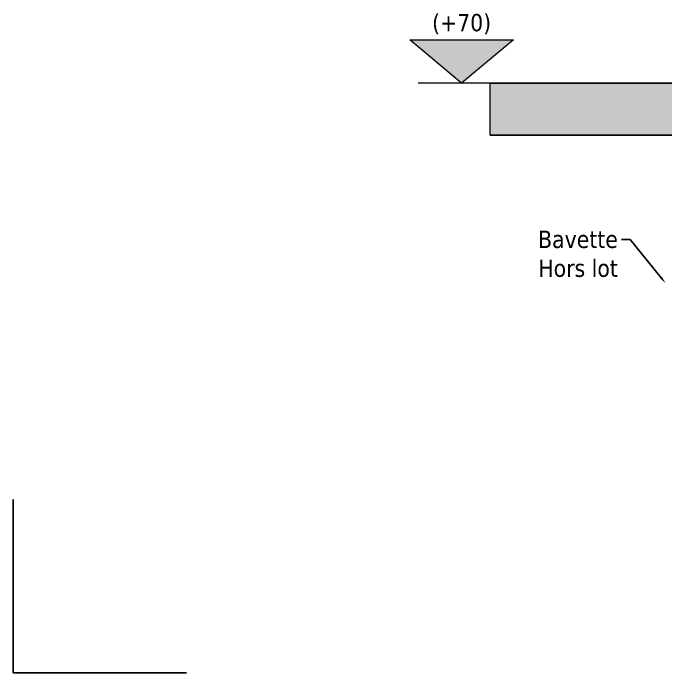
# Model space of a CAD drawing. Header units: millimetres. Extents: x -20000 to 230000, y -17405 to 24510.
# Drawn here: x 14317.5 to 14694.3, y -5176.5 to -4795.9 of the extents above; entities that cross this region are included whole.
import ezdxf
from ezdxf import colors
from ezdxf.entities.mleader import LeaderData, LeaderLine
from ezdxf.enums import TextEntityAlignment as Align
from ezdxf.math import Vec2, Vec3

# ---------------------------------------------------------------- set-up
doc = ezdxf.new("R2010")
doc.units = ezdxf.units.MM
doc.layers.get('0').update_dxf_attribs({"lineweight": 13})
doc.layers.get('Defpoints').update_dxf_attribs({"true_color": 0xc2a584})
doc.layers.add('0 - Invisible', color=43, linetype='Continuous', lineweight=0, plot=False)
doc.layers.add('Intouchable', color=252, linetype='Continuous', lineweight=13, plot=False)
doc.layers.add('1 - Bois', color=44, linetype='Continuous', lineweight=13)
doc.layers.add('1 - Texte', color=7, linetype='Continuous', lineweight=13)
doc.layers.add('1 - Cache', color=7, linetype='Continuous', lineweight=0, true_color=0xffffff)
doc.styles.add('Texte Poralu', font='tahomabd.ttf')

# ---------------------------------------------------------------- blocks, each defined once
blk = doc.blocks.new('Cadre centrage dessin')
at = {"layer": 'Defpoints'}
for p, q in [((-682.5, -906.5), (-682.5, -806.5)), ((-582.5, -906.5), (-682.5, -906.5))]:
    blk.add_line(p, q, dxfattribs=at)
blk = doc.blocks.new('*U989')
at = {"layer": '1 - Bois'}
h = blk.add_hatch(dxfattribs=at)
h.set_pattern_fill('355', color=256, scale=50, style=0, pattern_type=2)
h.set_pattern_definition([(349.6952, (-314.5, 28.5), (300.00005, -49.999744), [5.5902, -553.4268]), (0, (-309, 27.5), (50, 50), [5.5, -44.5]), (18.435, (-303.5, 27.5), (100, 49.9999), [4.7434, -153.3704]), (172.875, (-299, 29), (350.00002, -49.99991), [4.031, -399.0818]), (174.8056, (-303, 29.5), (500.000034, -49.99976), [5.5227, -546.7454]), (194.036, (-308.5, 30), (-150.00003, -49.9999), [6.1846, -199.9706]), (9.4623, (-310.5, 28.5), (250.00004, 49.9999), [3.0414, -301.0967]), (353.6598, (-307.5, 29), (-399.99997, 50.00008), [4.5277, -448.2416]), (185.7106, (-303, 28.5), (-449.99997, -50.000066), [5.025, -497.469]), (168.69, (-308, 28), (200.00004, -49.99988), [2.5495, -252.4015]), (354.8056, (-319, 28), (-500.000034, 49.99976), [5.5227, -546.7453]), (348.69, (-313.5, 27.5), (-200.00004, 49.99988), [5.099, -249.852]), (0, (-308.5, 26.5), (50, 50), [6, -44]), (20.556, (-302.5, 26.5), (250.00009, 99.9998), [4.272, -422.9282]), (3.8141, (-298.5, 28), (699.999967, 50.000306), [7.5166, -744.1481]), (354.8056, (-291, 28.5), (-500.00003, 49.99976), [5.5227, -546.7453]), (0, (-285.5, 28), (50, 50), [5.5, -44.5]), (5.1944, (-330, 28), (500.000034, 49.99976), [5.5227, -546.7453]), (354.8056, (-324.5, 28.5), (-500.000034, 49.99976), [5.5227, -546.7453]), (0, (-330, 29), (50, 50), [3, -47]), (5.1944, (-327, 29), (500.000034, 49.99976), [5.5227, -546.7453]), (0, (-321.5, 29.5), (50, 50), [5, -45]), (10.3048, (-316.5, 29.5), (-300.00005, -49.999744), [5.5902, -553.4268]), (5.1944, (-311, 30.5), (500.000034, 49.99976), [5.5227, -546.7453]), (354.8056, (-305.5, 31), (-500.000034, 49.99976), [5.5227, -546.7453]), (354.8056, (-300, 30.5), (-500.000034, 49.99976), [5.5227, -546.7453]), (351.87, (-294.5, 30), (-299.99999, 49.99997), [7.071, -346.4823]), (0, (-287.5, 29), (50, 50), [7.5, -42.5]), (347.4712, (-289.5, -1), (250.00002, -49.99998), [4.6098, -456.3675]), (354.2894, (-285, -2), (-449.99997, 50.00007), [5.025, -497.469]), (8.13, (-289.5, -1), (299.99999, 49.99997), [3.5356, -350.018]), (9.4623, (-286, -0.5), (250.00004, 49.9999), [6.0827, -298.0553]), (0, (-330, 0.5), (50, 50), [6, -44]), (350.5377, (-324, 0.5), (-250.00004, 49.9999), [3.0414, -301.0967]), (201.8014, (-321, 0), (150, 50), [2.6926, -266.5657]), (192.9946, (-323.5, -1), (450.00004, 99.99988), [6.6709, -660.4124]), (352.875, (-284, -1), (-350.00002, 49.99991), [4.031, -399.0818]), (7.125, (-284, -1), (350.00002, 49.99991), [4.031, -399.0818]), (0, (-330, -0.5), (50, 50), [4, -46]), (194.036, (-326, -0.5), (-150.00003, -49.9999), [4.123, -202.032]), (356.6335, (-319, 1), (-799.999966, 50.000548), [8.5147, -842.9546]), (357.7094, (-310.5, 0.5), (-1200.000006, 49.999788), [12.51, -1238.4896]), (3.1798, (-298, 0), (850.000025, 49.999552), [9.014, -892.374]), (9.4623, (-289, 0.5), (250.00004, 49.9999), [9.124, -295.014]), (10.3048, (-330, -4), (-300.00005, -49.999744), [5.5902, -553.4268]), (15.9454, (-324.5, -3), (-200, -50), [7.28, -356.7254]), (0, (-317.5, -1), (50, 50), [6.5, -43.5]), (351.87, (-311, -1), (-299.99999, 49.99997), [7.071, -346.4823]), (3.5763, (-304, -2), (750.000033, 49.999536), [8.0156, -793.5453]), (351.2538, (-296, -1.5), (349.999967, -50.00021), [6.5765, -651.0708]), (345.964, (-289.5, -2.5), (-150.00003, 49.9999), [6.1847, -199.9706]), (0, (-283.5, -4), (50, 50), [3.5, -46.5]), (174.8056, (-319, 1), (500.000034, -49.99976), [11.0453, -541.2227]), (355.2364, (-330, 4), (-550.000047, 49.999577), [12.0416, -590.0381]), (0, (-318, 3), (50, 50), [11.5, -38.5]), (4.0856, (-306.5, 3), (650.000007, 49.999807), [14.0356, -687.7477]), (0, (-292.5, 4), (50, 50), [12.5, -37.5]), (7.125, (-330, -6.5), (350.00002, 49.99991), [12.0934, -391.0195]), (6.3402, (-318, -5), (399.99997, 50.00008), [9.0554, -443.714]), (357.5104, (-309, -4), (-1099.999974, 50.000893), [11.5108, -1139.5756]), (353.4802, (-297.5, -4.5), (-1299.9999895, 149.999976), [17.6139, -1743.7776]), (3.0128, (-330, 26), (900, 50.000205), [9.5131, -941.8017]), (351.87, (-320.5, 26.5), (-299.99999, 49.99997), [10.6066, -342.9468]), (357.6141, (-310, 25), (-1150.000026, 49.999139), [12.0104, -1189.0308]), (10.6197, (-298, 24.5), (-549.99992, -100.000404), [8.1394, -805.8016]), (0, (-290, 26), (50, 50), [10, -40]), (356.8202, (-330, 32), (-850.000025, 49.999552), [9.014, -892.374]), (6.009, (-321, 31.5), (-499.999988, -49.999966), [9.5525, -945.6961]), (6.7098, (-311.5, 32.5), (-450.00005, -49.999694), [8.5586, -847.3035]), (354.2894, (-303, 33.5), (-449.99997, 50.000066), [10.05, -492.444]), (347.9052, (-293, 32.5), (-449.99993, 100.000337), [7.159, -708.7321]), (9.4623, (-286, 31), (250.00004, 49.9999), [6.0827, -298.0553]), (3.8141, (-330, 22.5), (699.999967, 50.000306), [7.5166, -744.1481]), (347.1957, (-322.5, 23), (-649.999892, 150.00037), [11.2805, -1116.7709]), (0, (-311.5, 20.5), (50, 50), [12.5, -37.5]), (5.4403, (-299, 20.5), (-550.000016, -49.999669), [10.5475, -1044.2036]), (6.7098, (-288.5, 21.5), (-450.00005, -49.999694), [8.5586, -847.3035]), (0, (-330, 35.5), (50, 50), [8.5, -41.5]), (8.13, (-321.5, 35.5), (299.99999, 49.99997), [14.142, -339.4112]), (357.6141, (-307.5, 37.5), (-1150.000026, 49.999139), [12.0104, -1189.0308]), (354.4725, (-295.5, 37), (1050.000086, -99.999269), [15.5724, -1541.6688]), (6.8428, (-330, -10), (-849.999968, -100.0004), [12.5897, -1246.3781]), (0, (-317.5, -8.5), (50, 50), [14, -36]), (356.3478, (-303.5, -8.5), (-1550.000047, 99.999365), [23.5478, -2331.23455]), (0, (-330, 7.5), (50, 50), [12, -38]), (4.7636, (-318, 7.5), (550.00005, 49.999577), [12.0416, -590.0381]), (358.1524, (-306, 8.5), (-1500.000023, 49.999717), [15.508, -1535.2982]), (357.2737, (-290.5, 8), (-1000.000015, 49.9998), [10.5119, -1040.6779]), (354.8056, (-330, 15.5), (-500.000034, 49.99976), [11.0453, -541.2227]), (0, (-319, 14.5), (50, 50), [16, -34]), (1.9092, (-303, 14.5), (1449.999952, 50.001212), [15.0084, -1485.8247]), (3.5763, (-288, 15), (750.000033, 49.999536), [8.0156, -793.5453])])
h.paths.add_polyline_path([(-10, 0), (-450, 0), (-450, -30), (-10, -30)])
at = {"layer": '1 - Cache'}
h = blk.add_hatch(color=256, dxfattribs=at)
h.dxf.hatch_style = 2
h.paths.add_polyline_path([(-10, 0), (-450, 0), (-450, -30), (-10, -30)])
at = {"layer": '0 - Invisible'}
blk.add_lwpolyline([(-10, 0), (-450, 0), (-450, -30), (-10, -30)], close=True, dxfattribs=at)
at = {"layer": '1 - Bois'}
blk.add_lwpolyline([(-450, 0), (-10, 0), (-10, -30), (-450, -30)], dxfattribs=at)
blk = doc.blocks.new('*U965')
blk.add_hatch(color=256).paths.add_polyline_path([(-16.5625, 0), (-46.5625, 25), (13.4375, 25)])
blk.add_line((0, 0), (-41.5625, 0))
blk.add_lwpolyline([(-16.5625, 0), (-46.5625, 25), (13.4375, 25), (-16.5625, 0)])
at = {"style": 'Texte Poralu'}
blk.add_attdef('HAUTEUR', text='', height=10, dxfattribs=at).set_placement((-16.5625, 35), align=Align.MIDDLE_CENTER)

msp = doc.modelspace()

# ---------------------------------------------------------------- block references
msp.add_blockref('*U965', (14593, -4836.27)).add_auto_attribs({'HAUTEUR': '(+70)'})
at = {"xscale": -1, "rotation": 180}
msp.add_blockref('*U989', (15043, -4866.27), dxfattribs=at)
at = {"layer": 'Intouchable'}
msp.add_blockref('Cadre centrage dessin', (15000, -4270), dxfattribs=at)

# ---------------------------------------------------------------- leaders
at = {"layer": '1 - Texte'}
ml = msp.add_multileader_mtext('Standard', dxfattribs=at)
ml.set_content('Bavette\\PHors lot', color=256, style='Texte Poralu')
ml.set_leader_properties()
ml.build(insert=Vec2(0, 0))
ml.multileader.update_dxf_attribs({"dogleg_length": 5})
ctx = ml.context
ctx.base_point, ctx.char_height, ctx.plane_origin = Vec3(14611.33, -4926.47), 10, Vec3(14693.89, -4894.63)
ctx.text_align_type = 2
notes = []
notes.append((ctx, [(0, (1, 1, 0), (14673.66, -4926.47), (-1, 0), 5, [(0, [(14694.18, -4951.62)], 0, [])])]))
ctx.mtext.insert, ctx.mtext.alignment, ctx.mtext.flow_direction = Vec3(14666.66, -4921.35), 3, 5
for ctx, leaders in notes:
    for number, flags, end, landing, length, lines in leaders:
        leader = LeaderData()
        leader.index, (leader.has_last_leader_line, leader.has_dogleg_vector, leader.attachment_direction) = number, flags
        leader.last_leader_point, leader.dogleg_vector, leader.dogleg_length = Vec3(end), Vec3(landing), length
        for number, points, colour, breaks in lines:
            line = LeaderLine()
            line.index, line.vertices, line.color, line.breaks = number, Vec3.list(points), colors.encode_raw_color(colour), breaks
            leader.lines.append(line)
        ctx.leaders.append(leader)

doc.saveas('drawing.dxf')
